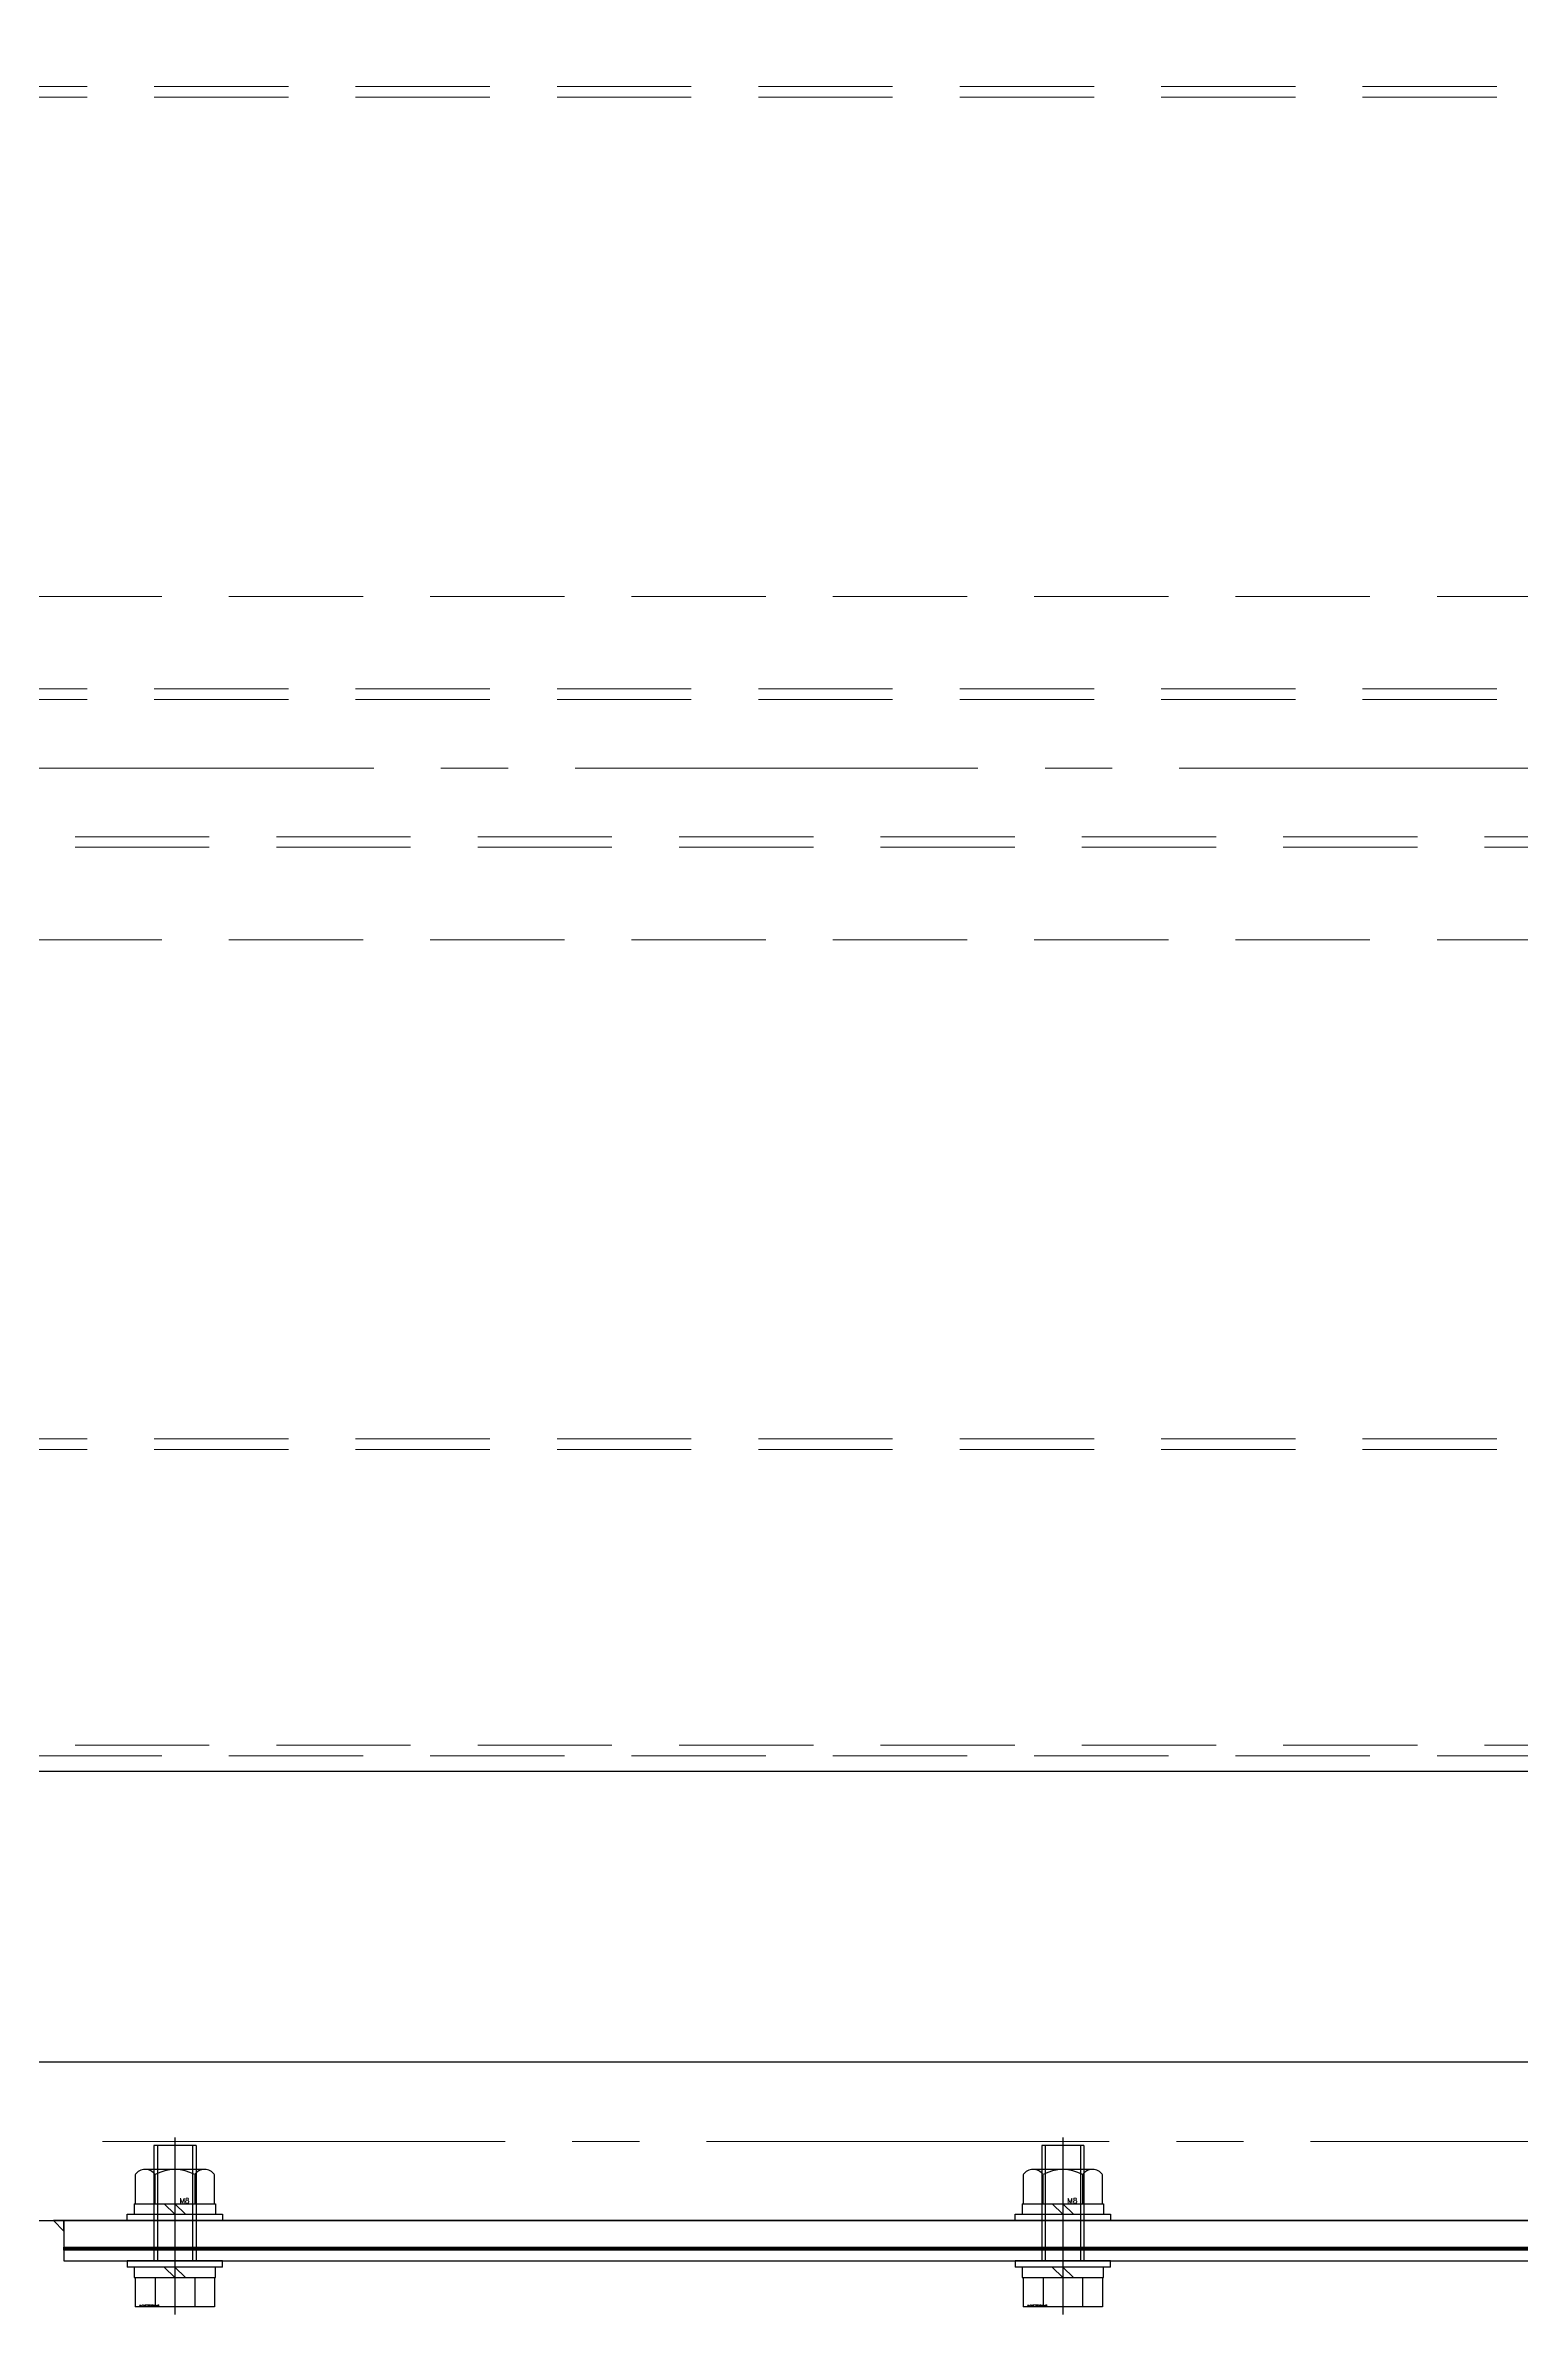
# Model space of a CAD drawing. Header units: millimetres. Extents: x -8731 to 85711, y -14522 to 31379.
# Drawn here: x -4581.6 to -4302.3, y 2711.6 to 3141.2 of the extents above; entities that cross this region are included whole.
import ezdxf

# ---------------------------------------------------------------- set-up
doc = ezdxf.new("R2010")
doc.units = ezdxf.units.MM
doc.header["$LTSCALE"] = 4
doc.linetypes.add('CENTER2', pattern=[28.575, 19.05, -3.175, 3.175, -3.175])
doc.linetypes.add('HIDDEN', pattern=[9.525, 6.35, -3.175])
doc.layers.add('04_HIDDEN', color=2, linetype='HIDDEN', lineweight=13)
doc.layers.add('05_CENTER', color=4, linetype='CENTER2', lineweight=13)
doc.layers.add('10_DRAFT', color=8, linetype='Continuous', lineweight=0, plot=False)
doc.styles.add('KSS_TXT', font='txt.shx', dxfattribs={"bigfont": 'extfont2.shx'})
doc.styles.add('KSS_TXT_L', font='txt.shx', dxfattribs={"height": 9, "bigfont": 'extfont2.shx'})

# ---------------------------------------------------------------- blocks, each defined once
blk = doc.blocks.new('A$C35A251B1_1_1_1')
at = {"color": 0}
blk.add_lwpolyline([(-945, 0.3), (-945, 0), (945, 0), (945, 0.3)], close=True, dxfattribs=at)
at = {"layer": '10_DRAFT'}
for p, q in [((-924, 0), (-924, 0.3)), ((-756, 0), (-756, 0.3))]:
    blk.add_line(p, q, dxfattribs=at)
blk = doc.blocks.new('A$C39886CB1_1_1_1')
at = {"color": 0}
for points in [[(-945, 0), (945, 0), (945, -5), (-945, -5)], [(-1073, -5), (1073, -5), (1075, -7), (1075, -33), (1073, -35), (-1073, -35), (-1075, -33), (-1075, -7)]]:
    blk.add_lwpolyline(points, close=True, dxfattribs=at)
at = {"color": 3}
blk.add_lwpolyline([(-945, -5), (-947, -5), (-947, -5), (-945, -3)], close=True, dxfattribs=at)
at = {"layer": '05_CENTER'}
for p, q in [((-924, -9.18), (-924, 3.91)), ((-756, -9.18), (-756, 3.91)), ((1081.59, -20), (-1081.04, -20))]:
    blk.add_line(p, q, dxfattribs=at)
blk = doc.blocks.new('A$C1204623A_1_1_1')
at = {"color": 0}
blk.add_lwpolyline([(945, -2), (945, 0), (-945, 0), (-945, -2)], close=True, dxfattribs=at)
at = {"layer": '05_CENTER'}
for p, q in [((-924, 2.58), (-924, -4.67)), ((-756, 2.58), (-756, -4.67))]:
    blk.add_line(p, q, dxfattribs=at)
blk = doc.blocks.new('A$C46CB4146_1_1_1')
at = {"color": 0}
for p, q in [((-7.51, 8.7), (7.51, 8.7)), ((-7.51, 3.2), (-7.51, 8.7)), ((-3.75, 3.2), (-3.75, 8.7)), ((3.75, 3.2), (3.75, 8.7)), ((7.51, 3.2), (7.51, 8.7)), ((-9, 1.2), (9, 1.2)), ((-9, 1.2), (-9, 0)), ((-7.7, 3.2), (-7.7, 1.2)), ((7.7, 3.2), (-7.7, 3.2)), ((0, 1.2), (-2, 3.2)), ((0, 3.2), (2, 1.2)), ((7.7, 1.2), (7.7, 3.2)), ((9, 0), (9, 1.2)), ((-9, 0), (9, 0))]:
    blk.add_line(p, q, dxfattribs=at)
at = {"color": 0, "linetype": 'CENTER2'}
blk.add_line((0, -23.3), (0, 10.2), dxfattribs=at)
at = {"color": 0, "linetype": 'HIDDEN'}
for p, q in [((-4, -21.8), (-4, 0)), ((-3.32, -21.8), (-3.32, 0)), ((3.32, -21.8), (3.32, 0)), ((4, -21.8), (4, 0)), ((-4, -21.8), (4, -21.8))]:
    blk.add_line(p, q, dxfattribs=at)
at = {"layer": '10_DRAFT', "style": 'KSS_TXT_L'}
blk.add_text('BT-M8x25L,SW,PW', height=0.3, dxfattribs=at).set_placement((2.97, 8.36))
blk = doc.blocks.new('M8Nza_1_1_1')
at = {"color": 0}
for p, q in [((-7.5, 8.69), (-7.5, 3.2)), ((5.62, 9.7), (-5.63, 9.7)), ((-3.75, 3.2), (-3.75, 8.69)), ((3.75, 8.69), (3.75, 3.2)), ((7.5, 3.2), (7.5, 8.69)), ((-7.7, 3.2), (7.7, 3.2)), ((-7.7, 3.2), (-7.7, 1.2)), ((0, 1.2), (-2, 3.2)), ((0, 3.2), (2, 1.2)), ((7.7, 3.2), (7.7, 1.2))]:
    blk.add_line(p, q, dxfattribs=at)
at = {"color": 0, "linetype": 'CENTER2'}
blk.add_line((0, 9.7), (0, 0), dxfattribs=at)
at = {"color": 0}
blk.add_lwpolyline([(-9, 1.2), (9, 1.2), (9, 0), (-9, 0)], close=True, dxfattribs=at)
for centre, radius, start, end in [((-5.63, 7.45), 2.25, 33.626, 146.374), ((0, 2.2), 7.5, 60, 120), ((5.62, 7.45), 2.25, 33.626, 146.374)]:
    blk.add_arc(centre, radius, start, end, dxfattribs=at)
at = {"layer": '10_DRAFT', "style": 'KSS_TXT'}
blk.add_text('M8', height=1, dxfattribs=at).set_placement((0.87, 3.27))
blk = doc.blocks.new('A$C60FD5FF4_1')
at = {"xscale": -1, "rotation": 180}
for name, p in [('A$C39886CB1_1_1_1', (-1008, -20)), ('A$C35A251B1_1_1_1', (-1008, -20)), ('A$C35A251B1_1_1_1', (-1008, -20.3))]:
    blk.add_blockref(name, p, dxfattribs=at)
at = {"rotation": 180}
for p in [(-1932, -22.6), (-1764, -22.6)]:
    blk.add_blockref('A$C46CB4146_1_1_1', p, dxfattribs=at)
for name, p in [('M8Nza_1_1_1', (-1932, -15)), ('M8Nza_1_1_1', (-1764, -15)), ('A$C1204623A_1_1_1', (-1008, -20.6))]:
    blk.add_blockref(name, p)
blk = doc.blocks.new('A$C715E4393_1_1_1')
at = {"color": 0}
blk.add_lwpolyline([(-990, 190), (990, 190), (990, -190), (-990, -190)], close=True, dxfattribs=at)
at = {"layer": '04_HIDDEN'}
for p, q in [((-331, 129), (-981, 129)), ((-331, 127), (-981, 127)), ((-990, 32.5), (-331, 32.5)), ((-331, 15), (-981, 15)), ((-331, 13), (-981, 13)), ((-981, -13), (-331, -13)), ((-981, -15), (-331, -15)), ((-990, -32.5), (-331, -32.5)), ((-331, -127), (-981, -127)), ((-331, -129), (-981, -129)), ((-990, -187), (990, -187)), ((-981, -185), (-331, -185))]:
    blk.add_line(p, q, dxfattribs=at)
at = {"layer": '05_CENTER'}
blk.add_line((-1419.76, 0), (1090.76, 0), dxfattribs=at)

msp = doc.modelspace()

# ---------------------------------------------------------------- block references
for name, p in [('A$C715E4393_1_1_1', (-3633.12248, 3004.41534)), ('A$C60FD5FF4_1', (-2625.12248, 2744.41534))]:
    msp.add_blockref(name, p)

doc.saveas('drawing.dxf')
